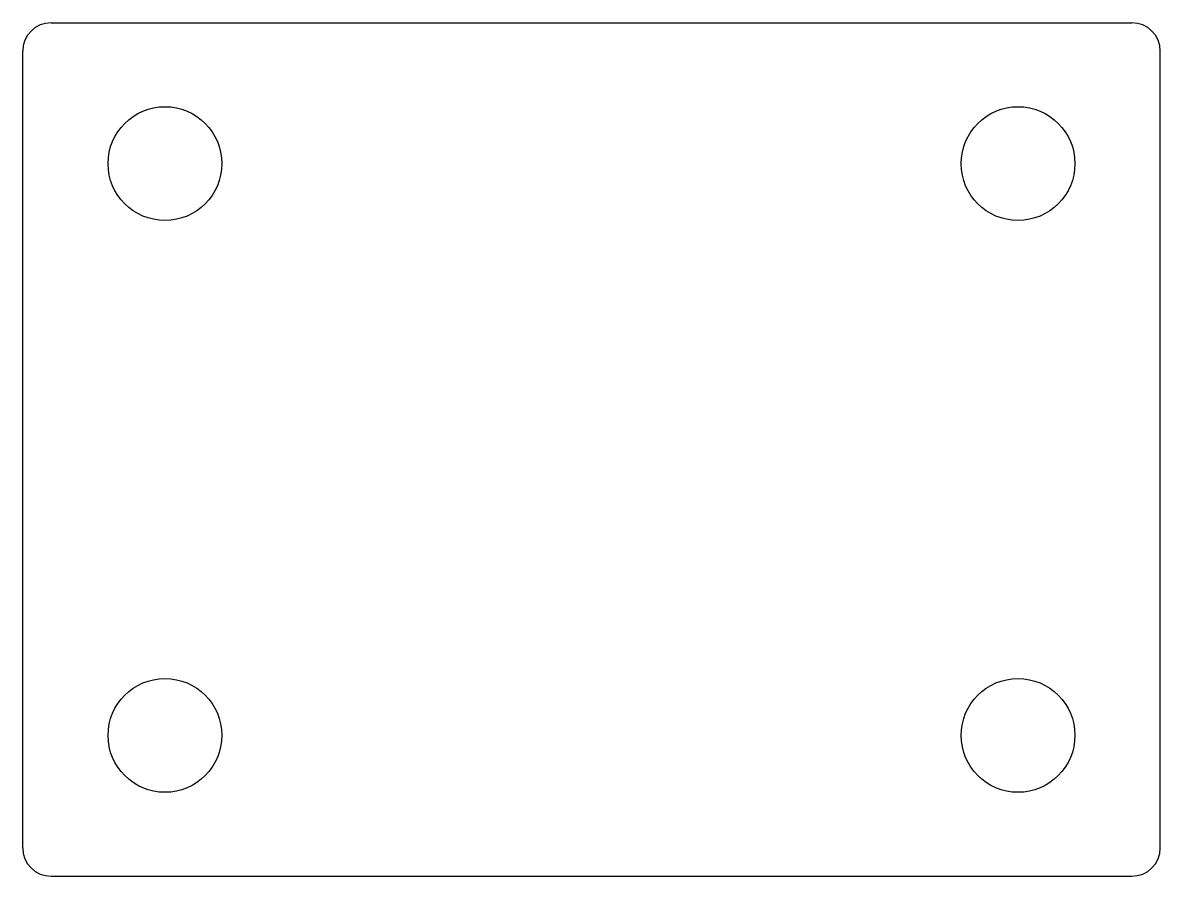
# Model space of a CAD drawing. Header units: millimetres. Extents: x -40 to 40, y -30 to 30.
import ezdxf

# ---------------------------------------------------------------- set-up
doc = ezdxf.new("R2010")
doc.units = ezdxf.units.MM

msp = doc.modelspace()

# ---------------------------------------------------------------- linework, layer by layer
for p, q in [((-38, 30), (38, 30)), ((-40, -28), (-40, 28)), ((40, -28), (40, 28)), ((-38, -30), (38, -30))]:
    msp.add_line(p, q)
for centre in [(-30, 20.1), (30, 20.1), (-30, -20.1), (30, -20.1)]:
    msp.add_circle(centre, 4)
for centre, start, end in [((-38, 28), 90, 180), ((38, 28), 0, 90), ((-38, -28), 180, 270), ((38, -28), -90, 0)]:
    msp.add_arc(centre, 2, start, end)

doc.saveas('drawing.dxf')
